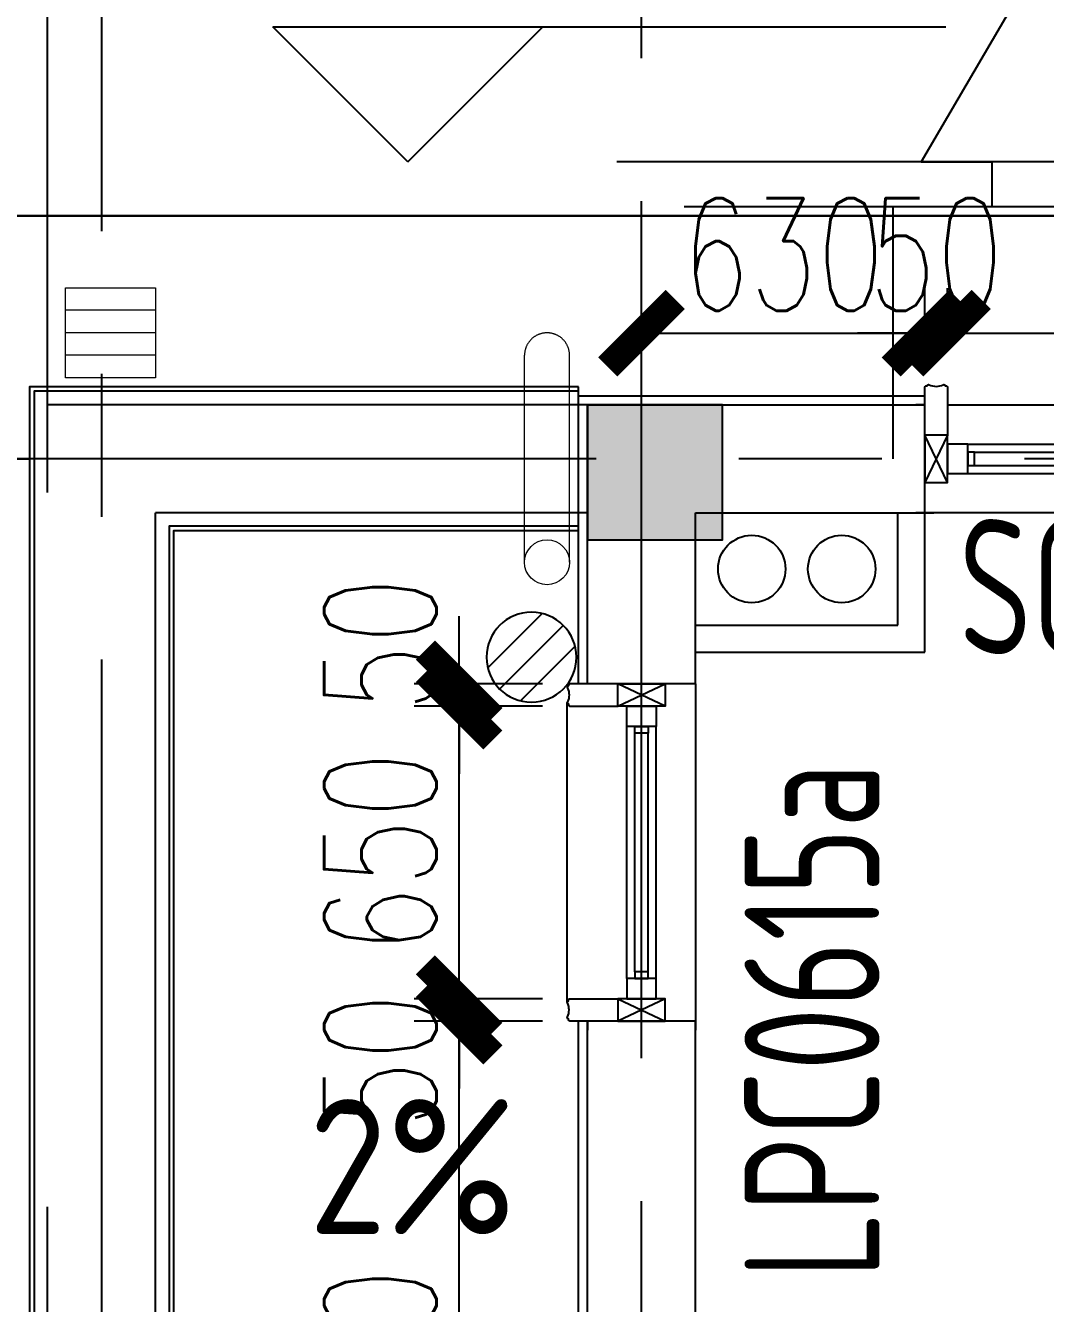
# Model space of a CAD drawing. Extents: x 296441 to 853063, y 459050 to 1117990.
# Drawn here: x 621730 to 623996, y 577950 to 580790 of the extents above; entities that cross this region are included whole.
import ezdxf

# ---------------------------------------------------------------- set-up
doc = ezdxf.new("R2010")
doc.units = 0
doc.header["$LTSCALE"] = 1000
for name, pattern in [('14-GRID$0$CENTER2', [28.575, 19.05, -3.175, 3.175, -3.175]), ('E2-E3-FL03$0$E1-FL03$0$HIDDEN', [0.375, 0.25, -0.125]), ('E2-E3-FL03$0$E1-FL03$0$HIDDEN2', [4.7625, 3.175, -1.5875])]:
    doc.linetypes.add(name, pattern=pattern)
for name, color, linetype in [('0-COL-H1', 170, 'Continuous'), ('14-GRID$0$G-GRID', 9, '14-GRID$0$CENTER2'), ('C01-RISR-FL01-P$0$P-WSTW-EQPM', 4, 'Continuous'), ('DIM_ELEV', 3, 'Continuous'), ('DIM_SYMB', 3, 'Continuous'), ('E-TEXT-BS01-MI-14$0$A-WIND-IDEN', 33, 'Continuous'), ('E2-E3-FL03$0$E1-FL03$0$A-HOLE-MECH', 222, 'Continuous'), ('E2-E3-FL03$0$E1-FL03$0$A-OVLK', 140, 'Continuous'), ('E2-E3-FL03$0$E1-FL03$0$A-ROOF', 2, 'Continuous'), ('E2-E3-FL03$0$E1-FL03$0$A-SECT-WIND', 155, 'Continuous'), ('E2-E3-FL03$0$E1-FL03$0$A-SECT-WOOD', 17, 'Continuous'), ('E2-E3-FL03$0$E1-FL03$0$A-SLAB-OTLN', 144, 'E2-E3-FL03$0$E1-FL03$0$HIDDEN'), ('E2-E3-FL03$0$E1-FL03$0$A-WALL', 1, 'Continuous'), ('E2-E3-FL03$0$E1-FL03$0$A-WALL-FNSH', 6, 'Continuous'), ('E2-E3-FL03$0$E1-FL03$0$G-XREF', 2, 'Continuous'), ('E2-E3-FL03$0$menchuangtao1$0$A-DETL-STONE', 42, 'Continuous'), ('E2-E3-FL03$0$menchuangtao1$0$A-WALL', 1, 'Continuous'), ('E2-E3-FL03$0$menchuangtao1$0$A_CUR_FRAME', 112, 'Continuous'), ('E_OTHER', 7, 'Continuous'), ('F4-FL03$0$AUDIT_I_171201172723-2', 140, 'Continuous'), ('menchuangtao1$0$A-DETL-STONE', 42, 'Continuous'), ('menchuangtao1$0$A-WALL', 1, 'Continuous'), ('menchuangtao1$0$A_CUR_FRAME', 112, 'Continuous'), ('PUB_TEXT', 7, 'Continuous'), ('ZT1_Dim---标注---PM、LM、DY、JD', 252, 'Continuous')]:
    doc.layers.add(name, color=color, linetype=linetype)
doc.layers.add('E2-E3-FL03$0$E1-FL03$0$A-ANNO-NPLT', color=215, linetype='Continuous', plot=False)
doc.layers.add('E2-E3-FL03$0$E1-FL03$0$P-SEWG-EQPM', color=4, linetype='Continuous', lineweight=0)
doc.styles.add('C01-RISR-FL01-P$0$hz', font='simplex', dxfattribs={"width": 0.7, "bigfont": 'hztxt'})
doc.styles.add('E2-E3-FL03$0$E1-FL03$0$hz', font='simplex', dxfattribs={"width": 0.7, "bigfont": 'hztxt'})
doc.styles.add('E2-E3-FL03$0$E1-FL03$0$Standard', font='')
doc.styles.get("Standard").update_dxf_attribs({"font": 'gbenor.shx', "bigfont": 'gbcbig.shx'})
doc.styles.add('ZT-DIMSTYLE', font='ROMANS.shx', dxfattribs={"width": 0.7, "bigfont": 'CHINESE.shx'})
doc.styles.get('E2-E3-FL03$0$E1-FL03$0$Standard').set_extended_font_data('SimSun')
doc.dimstyles.new('ZT-DIM100', dxfattribs={"dimscale": 100, "dimtxt": 2.5, "dimasz": 1.5, "dimexe": 1, "dimexo": 1, "dimgap": 0.5, "dimtad": 1, "dimdec": 0, "dimdsep": 46, "dimtxsty": 'ZT-DIMSTYLE', "dimblk": 'ARCHTICK', "dimcen": 2.5, "dimclrd": 175, "dimclre": 175, "dimclrt": 7, "dimazin": 2, "dimtfac": 1, "dimtix": 1, "dimtmove": 2, "dimatfit": 3, "dimfxl": 0, "dimarcsym": 0})

# ---------------------------------------------------------------- blocks, each defined once
blk = doc.blocks.new('E2-E3-FL03$0$menchuangtao1')
at = {"layer": 'E2-E3-FL03$0$menchuangtao1$0$A-DETL-STONE'}
blk.add_lwpolyline([(-10, -52.5), (-10, -159.2, -0.471625), (-15, -162.1, -0.528396), (-19.5, -164.7, 0.241692), (-50.5, -164.7, -0.528396), (-55, -162.1, -0.471625), (-60, -159.2), (-60, -52.5)], format="xyb", close=True, dxfattribs=at)
at = {"layer": 'E2-E3-FL03$0$menchuangtao1$0$A-WALL'}
for p, q in [((-10, 120), (-10, -120)), ((-10, 120), (10, 120)), ((-10, -120), (10, -120))]:
    blk.add_line(p, q, dxfattribs=at)
at = {"layer": 'E2-E3-FL03$0$menchuangtao1$0$A_CUR_FRAME'}
for p, q in [((-60, -52.5), (-10, 52.5)), ((-60, 52.5), (-10, -52.5))]:
    blk.add_line(p, q, dxfattribs=at)
blk.add_lwpolyline([(-10, -52.5), (-10, 52.5), (-60, 52.5), (-60, -52.5)], close=True, dxfattribs=at)
blk = doc.blocks.new('*U429')
at = {"layer": 'E2-E3-FL03$0$E1-FL03$0$A-SECT-WIND'}
for p, q in [((45, 32.5), (605, 32.5)), ((60, 15), (590, 15)), ((60, -15), (590, -15)), ((45, -32.5), (605, -32.5))]:
    blk.add_line(p, q, dxfattribs=at)
at = {"layer": 'E2-E3-FL03$0$E1-FL03$0$A-SECT-WOOD'}
for points in [[(0, 32.5), (45, 32.5), (45, -32.5), (0, -32.5)], [(650, 32.5), (605, 32.5), (605, -32.5), (650, -32.5)], [(60, 15), (60, -15), (45, -15), (45, 15)], [(590, 15), (590, -15), (605, -15), (605, 15)]]:
    blk.add_lwpolyline(points, close=True, dxfattribs=at)
blk = doc.blocks.new('E2-E3-FL03$0$E1-FL03$0$$PS002_0')
at = {"color": 0}
for p, q in [((-0.25, -0.5), (-0.25, 0.5)), ((0, -0.5), (0, 0.5)), ((0.25, -0.5), (0.25, 0.5))]:
    blk.add_line(p, q, dxfattribs=at)
blk.add_lwpolyline([(-0.5, -0.5), (0.5, -0.5), (0.5, 0.5), (-0.5, 0.5)], close=True, dxfattribs=at)
at = {"color": 0, "style": 'E2-E3-FL03$0$E1-FL03$0$hz', "width": 0.7, "flags": 1}
for tag, p in [('UNIT', (0, 0)), ('SPEC', (0, -0.002)), ('WHAT', (0, -0.003))]:
    blk.add_attdef(tag, p, '', height=0.001, dxfattribs=at)
blk = doc.blocks.new('C01-RISR-FL01-P$0$$PS001_0')
for p, q in [((-0.485, -0.123), (0.123, 0.485)), ((-0.354, -0.354), (0.354, 0.354)), ((-0.118, -0.486), (0.486, 0.118))]:
    blk.add_line(p, q)
blk.add_circle((0, 0), 0.5)
at = {"style": 'C01-RISR-FL01-P$0$hz', "width": 0.7, "flags": 1}
for tag, p in [('UNIT', (0, 0)), ('SPEC', (0, -0.002)), ('WHAT', (0, -0.003))]:
    blk.add_attdef(tag, p, '', height=0.001, dxfattribs=at)
blk = doc.blocks.new('*U2360')
at = {"layer": 'E2-E3-FL03$0$E1-FL03$0$A-SECT-WIND'}
for p, q in [((45, 32.5), (1005, 32.5)), ((60, 15), (990, 15)), ((60, -15), (990, -15)), ((45, -32.5), (1005, -32.5))]:
    blk.add_line(p, q, dxfattribs=at)
at = {"layer": 'E2-E3-FL03$0$E1-FL03$0$A-SECT-WOOD'}
for points in [[(0, 32.5), (45, 32.5), (45, -32.5), (0, -32.5)], [(1050, 32.5), (1005, 32.5), (1005, -32.5), (1050, -32.5)], [(60, 15), (60, -15), (45, -15), (45, 15)], [(990, 15), (990, -15), (1005, -15), (1005, 15)]]:
    blk.add_lwpolyline(points, close=True, dxfattribs=at)
blk = doc.blocks.new('menchuangtao1')
at = {"layer": 'menchuangtao1$0$A-DETL-STONE'}
blk.add_lwpolyline([(-10, -52.5), (-10, -159.2, -0.471625), (-15, -162.1, -0.528396), (-19.5, -164.7, 0.241692), (-50.5, -164.7, -0.528396), (-55, -162.1, -0.471625), (-60, -159.2), (-60, -52.5)], format="xyb", close=True, dxfattribs=at)
at = {"layer": 'menchuangtao1$0$A-WALL'}
for p, q in [((-10, 120), (-10, -120)), ((-10, 120), (10, 120)), ((-10, -120), (10, -120))]:
    blk.add_line(p, q, dxfattribs=at)
at = {"layer": 'menchuangtao1$0$A_CUR_FRAME'}
for p, q in [((-60, -52.5), (-10, 52.5)), ((-60, 52.5), (-10, -52.5))]:
    blk.add_line(p, q, dxfattribs=at)
blk.add_lwpolyline([(-10, -52.5), (-10, 52.5), (-60, 52.5), (-60, -52.5)], close=True, dxfattribs=at)
blk = doc.blocks.new('20200416111305')
at = {"layer": 'E2-E3-FL03$0$E1-FL03$0$A-OVLK'}
blk.add_line((0, 120), (1050, 120), dxfattribs=at)
at = {"layer": 'F4-FL03$0$AUDIT_I_171201172723-2'}
blk.add_line((1100, -120), (-50, -120), dxfattribs=at)
at = {"extrusion": (0, 0, -1), "xscale": -1, "zscale": -1, "rotation": 180}
blk.add_blockref('menchuangtao1', (60, 0), dxfattribs=at)
at = {"extrusion": (0, 0, -1), "zscale": -1, "rotation": 180}
blk.add_blockref('menchuangtao1', (-1110, 0), dxfattribs=at)
at = {"layer": 'E2-E3-FL03$0$E1-FL03$0$G-XREF', "extrusion": (0, 0, -1), "zscale": -1, "rotation": 180}
blk.add_blockref('*U2360', (0, 0), dxfattribs=at)
blk = doc.blocks.new('555Y')
at = {"layer": 'E2-E3-FL03$0$E1-FL03$0$A-ANNO-NPLT'}
blk.add_lwpolyline([(661006.4, 100598.1), (661082.7, 100622), (661332.2, 99823.4), (661332.2, 99623.4), (661682.2, 99023.4), (661425.6, 98583.4), (661582.2, 98583.4), (661582.2, 98483.4), (661362.2, 98483.4), (661362.2, 97923.4)], dxfattribs=at)
at = {"layer": 'E2-E3-FL03$0$E1-FL03$0$A-HOLE-MECH'}
for centre in [(661048.9, 97678.4), (661248.9, 97678.4)]:
    blk.add_circle(centre, 75, dxfattribs=at)
at = {"layer": 'E2-E3-FL03$0$E1-FL03$0$A-OVLK'}
for p, q in [((660663.9, 97763.4), (660663.9, 98083.4)), ((660923.9, 97423.4), (660923.9, 96673.4)), ((660638.9, 96715.3), (660638.9, 97381.5))]:
    blk.add_line(p, q, dxfattribs=at)
for points in [[(660663.9, 98083.4), (659443.9, 98083.4), (659443.9, 89663.4), (663663.9, 89663.4)], [(660663.9, 98073.4), (659453.9, 98073.4), (659453.9, 89673.4), (663663.9, 89673.4)], [(660663.9, 97773.4), (659753.9, 97773.4), (659753.9, 89973.4), (663663.9, 89973.4)], [(660663.9, 97763.4), (659763.9, 97763.4), (659763.9, 89983.4), (663663.9, 89983.4)]]:
    blk.add_lwpolyline(points, dxfattribs=at)
at = {"layer": 'E2-E3-FL03$0$E1-FL03$0$A-ROOF'}
blk.add_line((659333.9, 98463.4), (664073.9, 98463.4), dxfattribs=at)
blk.add_lwpolyline([(664073.9, 98063.4), (664073.9, 100773.4), (659333.9, 100773.4), (659333.9, 97923.4), (659443.9, 97923.4)], dxfattribs=at)
blk.add_lwpolyline([(664073.9, 98463.4), (659333.9, 98463.4), (659333.9, 99023.4), (664073.9, 99023.4)], close=True, dxfattribs=at)
at = {"layer": 'E2-E3-FL03$0$E1-FL03$0$A-SLAB-OTLN', "linetype": 'E2-E3-FL03$0$E1-FL03$0$HIDDEN2'}
for p, q in [((659483.9, 88323.4), (659483.9, 100623.4)), ((663923.9, 98583.4), (659483.9, 98583.4)), ((664073.9, 98483.4), (659483.9, 98483.4)), ((660683.9, 98043.4), (659483.9, 98043.4)), ((659723.9, 89943.4), (659723.9, 97803.4)), ((660683.9, 97803.4), (659723.9, 97803.4))]:
    blk.add_line(p, q, dxfattribs=at)
at = {"layer": 'E2-E3-FL03$0$E1-FL03$0$A-WALL'}
for p, q in [((660683.9, 97423.4), (660683.9, 98043.4)), ((660683.9, 98043.4), (661433.9, 98043.4)), ((660923.9, 97423.4), (660923.9, 97803.4)), ((660923.9, 97803.4), (661453.9, 97803.4)), ((661373.9, 97553.4), (661373.9, 97803.4)), ((661433.9, 97493.4), (661433.9, 97803.4)), ((660923.9, 97553.4), (661373.9, 97553.4)), ((660923.9, 97493.4), (661433.9, 97493.4)), ((660683.9, 94973.4), (660683.9, 96673.4)), ((660923.9, 94973.4), (660923.9, 96673.4))]:
    blk.add_line(p, q, dxfattribs=at)
at = {"layer": 'E2-E3-FL03$0$E1-FL03$0$A-WALL-FNSH'}
for p, q in [((660663.9, 97423.4), (660663.9, 98063.4)), ((660663.9, 98063.4), (661433.9, 98063.4)), ((660663.9, 94973.4), (660663.9, 96673.4))]:
    blk.add_line(p, q, dxfattribs=at)
at = {"layer": 'E2-E3-FL03$0$E1-FL03$0$P-SEWG-EQPM', "linetype": 'E2-E3-FL03$0$E1-FL03$0$HIDDEN2'}
for p, q in [((660543.9, 97693.4), (660543.9, 98153.4)), ((660643.9, 97693.4), (660643.9, 98153.4))]:
    blk.add_line(p, q, dxfattribs=at)
at = {"layer": 'E2-E3-FL03$0$E1-FL03$0$P-SEWG-EQPM'}
blk.add_circle((660593.9, 97693.4), 50, dxfattribs=at)
at = {"layer": 'E2-E3-FL03$0$E1-FL03$0$P-SEWG-EQPM', "linetype": 'E2-E3-FL03$0$E1-FL03$0$HIDDEN2'}
blk.add_arc((660593.9, 98153.4), 50, 0, 180, dxfattribs=at)
at = {"ltscale": 1000}
blk.add_blockref('20200416111305', (661483.9, 97923.4), dxfattribs=at)
at = {"layer": 'C01-RISR-FL01-P$0$P-WSTW-EQPM', "xscale": -200, "yscale": 200, "zscale": 200, "rotation": 270}
blk.add_blockref('C01-RISR-FL01-P$0$$PS001_0', (660559.3, 97482.4), dxfattribs=at)
at = {"layer": 'E2-E3-FL03$0$E1-FL03$0$G-XREF', "extrusion": (0, 0, -1), "zscale": -1, "rotation": 90}
for name, p in [('E2-E3-FL03$0$menchuangtao1', (-660803.9, 97433.4)), ('*U429', (-660803.9, 96723.4))]:
    blk.add_blockref(name, p, dxfattribs=at)
at = {"layer": 'E2-E3-FL03$0$E1-FL03$0$G-XREF', "rotation": 270}
blk.add_blockref('E2-E3-FL03$0$menchuangtao1', (660803.9, 96663.4), dxfattribs=at)
at = {"layer": 'E2-E3-FL03$0$E1-FL03$0$P-SEWG-EQPM', "extrusion": (0, 0, -1), "xscale": 200, "yscale": 200, "zscale": -200, "rotation": 270}
blk.add_blockref('E2-E3-FL03$0$E1-FL03$0$$PS002_0', (-659623.9, 98203.4), dxfattribs=at)
at = {"style": 'E2-E3-FL03$0$E1-FL03$0$Standard', "text_generation_flag": 4, "flags": 9}
for tag in ['XSIZE', 'YSIZE']:
    blk.add_attdef(tag, (662673.9, 95823.4, 0), '', height=0.5, rotation=90, dxfattribs=at)
blk = doc.blocks.new('GG34')
at = {"layer": 'DIM_ELEV'}
for p, q in [((823023.5, 423152.8), (822723.5, 423452.8)), ((822723.5, 423452.8), (824219.5, 423452.8)), ((823023.5, 423152.8), (823323.5, 423452.8))]:
    blk.add_line(p, q, dxfattribs=at)
at = {"layer": 'DIM_SYMB'}
blk.add_lwpolyline([(823024.3, 421153.9, 0, 0, 0), (823195, 421620, 80, 0, 0), (823298.2, 421901.7, 0, 0, 0)], format="xyseb", dxfattribs=at)
at = {"layer": 'E-TEXT-BS01-MI-14$0$A-WIND-IDEN', "color": 2, "width": 0.8}
blk.add_text('SC1010ab', height=300, dxfattribs=at).set_placement((824248.2, 422058.7))
blk.add_text('LPC0615a', height=300, rotation=90, dxfattribs=at).set_placement((824071.7, 420670.4))
at = {"layer": 'PUB_TEXT'}
blk.add_text('2%', height=300, dxfattribs=at).set_placement((822802.7, 420769.4))
blk = doc.blocks.new('_ArchTick')
at = {"color": 0, "linetype": 'ByBlock', "const_width": 0.4}
blk.add_lwpolyline([(-0.5, -0.5), (0.5, 0.5)], dxfattribs=at)
blk = doc.blocks.new('*D1209')
at = {"layer": 'Defpoints', "color": 0, "ltscale": 1000, "transparency": 16777216}
for p in [(622693.1, 579327.2), (622978.5, 579327.2), (622978.5, 579277.2)]:
    blk.add_point(p, dxfattribs=at)
at = {"layer": 'ZT1_Dim---标注---PM、LM、DY、JD', "color": 175, "linetype": 'ByBlock', "lineweight": -2, "ltscale": 1000, "transparency": 16777216}
for p, q in [((622693.1, 579327.2), (622693.1, 579477.2)), ((622878.5, 579327.2), (622593.1, 579327.2)), ((622693.1, 579277.2), (622693.1, 579327.2)), ((622878.5, 579277.2), (622593.1, 579277.2)), ((622693.1, 579277.2), (622693.1, 579127.2))]:
    blk.add_line(p, q, dxfattribs=at)
at = {"layer": 'ZT1_Dim---标注---PM、LM、DY、JD', "color": 175, "lineweight": -2, "ltscale": 1000, "transparency": 16777216, "xscale": 150, "yscale": 150, "zscale": 150}
for p, rotation in [((622693.1, 579327.2), 270), ((622693.1, 579277.2), 90)]:
    blk.add_blockref('_ArchTick', p, dxfattribs=dict(at, rotation=rotation))
at = {"layer": 'ZT1_Dim---标注---PM、LM、DY、JD', "color": 7, "ltscale": 1000, "transparency": 16777216, "insert": (622518.1, 579414.7), "char_height": 250, "attachment_point": 5, "rotation": 90, "style": 'ZT-DIMSTYLE'}
blk.add_mtext('50', dxfattribs=at)
blk = doc.blocks.new('*D1210')
at = {"layer": 'Defpoints', "color": 0, "ltscale": 1000, "transparency": 16777216}
for p in [(622693.1, 579277.2), (622978.5, 579277.2), (622978.5, 578627.2)]:
    blk.add_point(p, dxfattribs=at)
at = {"layer": 'ZT1_Dim---标注---PM、LM、DY、JD', "color": 175, "linetype": 'ByBlock', "lineweight": -2, "ltscale": 1000, "transparency": 16777216}
for p, q in [((622878.5, 579277.2), (622593.1, 579277.2)), ((622693.1, 578627.2), (622693.1, 579277.2)), ((622878.5, 578627.2), (622593.1, 578627.2))]:
    blk.add_line(p, q, dxfattribs=at)
at = {"layer": 'ZT1_Dim---标注---PM、LM、DY、JD', "color": 175, "lineweight": -2, "ltscale": 1000, "transparency": 16777216, "xscale": 150, "yscale": 150, "zscale": 150}
for p, rotation in [((622693.1, 579277.2), 90), ((622693.1, 578627.2), 270)]:
    blk.add_blockref('_ArchTick', p, dxfattribs=dict(at, rotation=rotation))
at = {"layer": 'ZT1_Dim---标注---PM、LM、DY、JD', "color": 7, "ltscale": 1000, "transparency": 16777216, "insert": (622518.1, 578952.2), "char_height": 250, "attachment_point": 5, "rotation": 90, "style": 'ZT-DIMSTYLE'}
blk.add_mtext('650', dxfattribs=at)
blk = doc.blocks.new('*D1211')
at = {"layer": 'Defpoints', "color": 0, "ltscale": 1000, "transparency": 16777216}
for p in [(622693.1, 578627.2), (622978.5, 578627.2), (622978.5, 578577.2)]:
    blk.add_point(p, dxfattribs=at)
at = {"layer": 'ZT1_Dim---标注---PM、LM、DY、JD', "color": 175, "linetype": 'ByBlock', "lineweight": -2, "ltscale": 1000, "transparency": 16777216}
for p, q in [((622693.1, 578627.2), (622693.1, 578777.2)), ((622878.5, 578627.2), (622593.1, 578627.2)), ((622693.1, 578577.2), (622693.1, 578627.2)), ((622878.5, 578577.2), (622593.1, 578577.2)), ((622693.1, 578577.2), (622693.1, 578427.2))]:
    blk.add_line(p, q, dxfattribs=at)
at = {"layer": 'ZT1_Dim---标注---PM、LM、DY、JD', "color": 175, "lineweight": -2, "ltscale": 1000, "transparency": 16777216, "xscale": 150, "yscale": 150, "zscale": 150}
for p, rotation in [((622693.1, 578627.2), 270), ((622693.1, 578577.2), 90)]:
    blk.add_blockref('_ArchTick', p, dxfattribs=dict(at, rotation=rotation))
at = {"layer": 'ZT1_Dim---标注---PM、LM、DY、JD', "color": 7, "ltscale": 1000, "transparency": 16777216, "insert": (622518.1, 578489.7), "char_height": 250, "attachment_point": 5, "rotation": 90, "style": 'ZT-DIMSTYLE'}
blk.add_mtext('50', dxfattribs=at)
blk = doc.blocks.new('*D1212')
at = {"layer": 'Defpoints', "color": 0, "ltscale": 1000, "transparency": 16777216}
for p in [(622693.1, 578577.2), (622978.5, 578577.2), (622978.5, 576877.2)]:
    blk.add_point(p, dxfattribs=at)
at = {"layer": 'ZT1_Dim---标注---PM、LM、DY、JD', "color": 175, "linetype": 'ByBlock', "lineweight": -2, "ltscale": 1000, "transparency": 16777216}
for p, q in [((622878.5, 578577.2), (622593.1, 578577.2)), ((622693.1, 576877.2), (622693.1, 578577.2)), ((622878.5, 576877.2), (622593.1, 576877.2))]:
    blk.add_line(p, q, dxfattribs=at)
at = {"layer": 'ZT1_Dim---标注---PM、LM、DY、JD', "color": 175, "lineweight": -2, "ltscale": 1000, "transparency": 16777216, "xscale": 150, "yscale": 150, "zscale": 150}
for p, rotation in [((622693.1, 578577.2), 90), ((622693.1, 576877.2), 270)]:
    blk.add_blockref('_ArchTick', p, dxfattribs=dict(at, rotation=rotation))
at = {"layer": 'ZT1_Dim---标注---PM、LM、DY、JD', "color": 7, "ltscale": 1000, "transparency": 16777216, "insert": (622518.1, 577727.2), "char_height": 250, "attachment_point": 5, "rotation": 90, "style": 'ZT-DIMSTYLE'}
blk.add_mtext('1700', dxfattribs=at)
blk = doc.blocks.new('*D2368')
at = {"layer": 'Defpoints', "color": 0, "ltscale": 1000, "transparency": 16777216}
for p in [(623728.5, 580106.4), (623098.5, 579967.2), (623728.5, 579967.2)]:
    blk.add_point(p, dxfattribs=at)
at = {"layer": 'ZT1_Dim---标注---PM、LM、DY、JD', "color": 175, "linetype": 'ByBlock', "lineweight": -2, "ltscale": 1000, "transparency": 16777216}
for p, q in [((623098.5, 580067.2), (623098.5, 580206.4)), ((623728.5, 580067.2), (623728.5, 580206.4)), ((623098.5, 580106.4), (623728.5, 580106.4))]:
    blk.add_line(p, q, dxfattribs=at)
at = {"layer": 'ZT1_Dim---标注---PM、LM、DY、JD', "color": 175, "lineweight": -2, "ltscale": 1000, "transparency": 16777216, "xscale": 150, "yscale": 150, "zscale": 150, "rotation": 180}
blk.add_blockref('_ArchTick', (623098.5, 580106.4), dxfattribs=at)
at = {"layer": 'ZT1_Dim---标注---PM、LM、DY、JD', "color": 175, "lineweight": -2, "ltscale": 1000, "transparency": 16777216, "xscale": 150, "yscale": 150, "zscale": 150}
blk.add_blockref('_ArchTick', (623728.5, 580106.4), dxfattribs=at)
at = {"layer": 'ZT1_Dim---标注---PM、LM、DY、JD', "color": 7, "ltscale": 1000, "transparency": 16777216, "insert": (623413.5, 580281.4), "char_height": 250, "attachment_point": 5, "style": 'ZT-DIMSTYLE'}
blk.add_mtext('630', dxfattribs=at)
blk = doc.blocks.new('*D2415')
at = {"layer": 'Defpoints', "color": 0, "ltscale": 1000, "transparency": 16777216}
for p in [(623778.5, 580106.4), (623728.5, 579967.2), (623778.5, 579967.2)]:
    blk.add_point(p, dxfattribs=at)
at = {"layer": 'ZT1_Dim---标注---PM、LM、DY、JD', "color": 175, "linetype": 'ByBlock', "lineweight": -2, "ltscale": 1000, "transparency": 16777216}
for p, q in [((623728.5, 580067.2), (623728.5, 580206.4)), ((623778.5, 580067.2), (623778.5, 580206.4)), ((623728.5, 580106.4), (623578.5, 580106.4)), ((623728.5, 580106.4), (623778.5, 580106.4)), ((623778.5, 580106.4), (623928.5, 580106.4))]:
    blk.add_line(p, q, dxfattribs=at)
at = {"layer": 'ZT1_Dim---标注---PM、LM、DY、JD', "color": 175, "lineweight": -2, "ltscale": 1000, "transparency": 16777216, "xscale": 150, "yscale": 150, "zscale": 150}
blk.add_blockref('_ArchTick', (623728.5, 580106.4), dxfattribs=at)
at = {"layer": 'ZT1_Dim---标注---PM、LM、DY、JD', "color": 175, "lineweight": -2, "ltscale": 1000, "transparency": 16777216, "xscale": 150, "yscale": 150, "zscale": 150, "rotation": 180}
blk.add_blockref('_ArchTick', (623778.5, 580106.4), dxfattribs=at)
at = {"layer": 'ZT1_Dim---标注---PM、LM、DY、JD', "color": 7, "ltscale": 1000, "transparency": 16777216, "insert": (623753.5, 580281.4), "char_height": 250, "attachment_point": 5, "style": 'ZT-DIMSTYLE'}
blk.add_mtext('50', dxfattribs=at)
blk = doc.blocks.new('*D2416')
at = {"layer": 'Defpoints', "color": 0, "ltscale": 1000, "transparency": 16777216}
for p in [(624828.5, 580106.4), (623778.5, 579967.2), (624828.5, 579967.2)]:
    blk.add_point(p, dxfattribs=at)
at = {"layer": 'ZT1_Dim---标注---PM、LM、DY、JD', "color": 175, "linetype": 'ByBlock', "lineweight": -2, "ltscale": 1000, "transparency": 16777216}
for p, q in [((623778.5, 580067.2), (623778.5, 580206.4)), ((624828.5, 580067.2), (624828.5, 580206.4)), ((623778.5, 580106.4), (624828.5, 580106.4))]:
    blk.add_line(p, q, dxfattribs=at)
at = {"layer": 'ZT1_Dim---标注---PM、LM、DY、JD', "color": 175, "lineweight": -2, "ltscale": 1000, "transparency": 16777216, "xscale": 150, "yscale": 150, "zscale": 150, "rotation": 180}
blk.add_blockref('_ArchTick', (623778.5, 580106.4), dxfattribs=at)
at = {"layer": 'ZT1_Dim---标注---PM、LM、DY、JD', "color": 175, "lineweight": -2, "ltscale": 1000, "transparency": 16777216, "xscale": 150, "yscale": 150, "zscale": 150}
blk.add_blockref('_ArchTick', (624828.5, 580106.4), dxfattribs=at)
at = {"layer": 'ZT1_Dim---标注---PM、LM、DY、JD', "color": 7, "ltscale": 1000, "transparency": 16777216, "insert": (624303.5, 580281.4), "char_height": 250, "attachment_point": 5, "style": 'ZT-DIMSTYLE'}
blk.add_mtext('1050', dxfattribs=at)

msp = doc.modelspace()

# ---------------------------------------------------------------- linework, layer by layer
at = {"layer": '0-COL-H1', "elevation": 0}
msp.add_lwpolyline([(623278.4, 579947.2), (622978.4, 579947.2), (622978.4, 579647.2), (623278.4, 579647.2)], close=True, dxfattribs=at)
at = {"layer": '0-COL-H1', "color": 254}
msp.add_solid([(622978.4, 579647.2, 0), (622978.4, 579947.2, 0), (623278.4, 579647.2, 0), (623278.4, 579947.2, 0)], dxfattribs=at)
at = {"layer": '14-GRID$0$G-GRID', "color": 8, "ltscale": 0.1}
for p, q in [((621898.5, 590811), (621898.5, 558052.5)), ((623098.5, 575637.5), (623098.5, 590811)), ((674432.5, 579827.2), (595151, 579827.2))]:
    msp.add_line(p, q, dxfattribs=at)

# ---------------------------------------------------------------- block references
at = {"layer": 'E_OTHER'}
for name, p in [('GG34', (-200444.3, 157334.5, 0)), ('555Y', (-37705.4, 481903.8))]:
    msp.add_blockref(name, p, dxfattribs=at)

# ---------------------------------------------------------------- dimensions: what is measured, and where the dimension line sits
at = {"layer": 'ZT1_Dim---标注---PM、LM、DY、JD', "ltscale": 1000}
for base, p1, p2, picture, middle in [((623728.5, 580106.4), (623098.5, 579967.2), (623728.5, 579967.2), '*D2368', (623413.5, 580281.4)), ((623778.5, 580106.4), (623728.5, 579967.2), (623778.5, 579967.2), '*D2415', (623753.5, 580281.4)), ((624828.5, 580106.4), (623778.5, 579967.2), (624828.5, 579967.2), '*D2416', (624303.5, 580281.4))]:
    dim = msp.add_linear_dim(base=base, p1=p1, p2=p2, dimstyle='ZT-DIM100', dxfattribs=at)
    dim.commit()
    dim.dimension.update_dxf_attribs({"geometry": picture, "text_midpoint": middle})
for base, p1, p2, picture, middle in [((622693.1, 579327.2, 0), (622978.5, 579277.2, 0), (622978.5, 579327.2, 0), '*D1209', (622518.1, 579414.7, 0)), ((622693.1, 578627.2, 0), (622978.5, 578577.2, 0), (622978.5, 578627.2, 0), '*D1211', (622518.1, 578489.7, 0))]:
    dim = msp.add_linear_dim(base=base, p1=p1, p2=p2, angle=90, dimstyle='ZT-DIM100', dxfattribs=at)
    dim.commit()
    dim.dimension.update_dxf_attribs({"geometry": picture, "text_midpoint": middle, "dimtype": 160})
for base, p1, p2, picture, middle in [((622693.1, 579277.2, 0), (622978.5, 578627.2, 0), (622978.5, 579277.2, 0), '*D1210', (622518.1, 578952.2, 0)), ((622693.1, 578577.2, 0), (622978.5, 576877.2, 0), (622978.5, 578577.2, 0), '*D1212', (622518.1, 577727.2, 0))]:
    dim = msp.add_linear_dim(base=base, p1=p1, p2=p2, angle=90, dimstyle='ZT-DIM100', dxfattribs=at)
    dim.commit()
    dim.dimension.update_dxf_attribs({"geometry": picture, "text_midpoint": middle})

doc.saveas('drawing.dxf')
